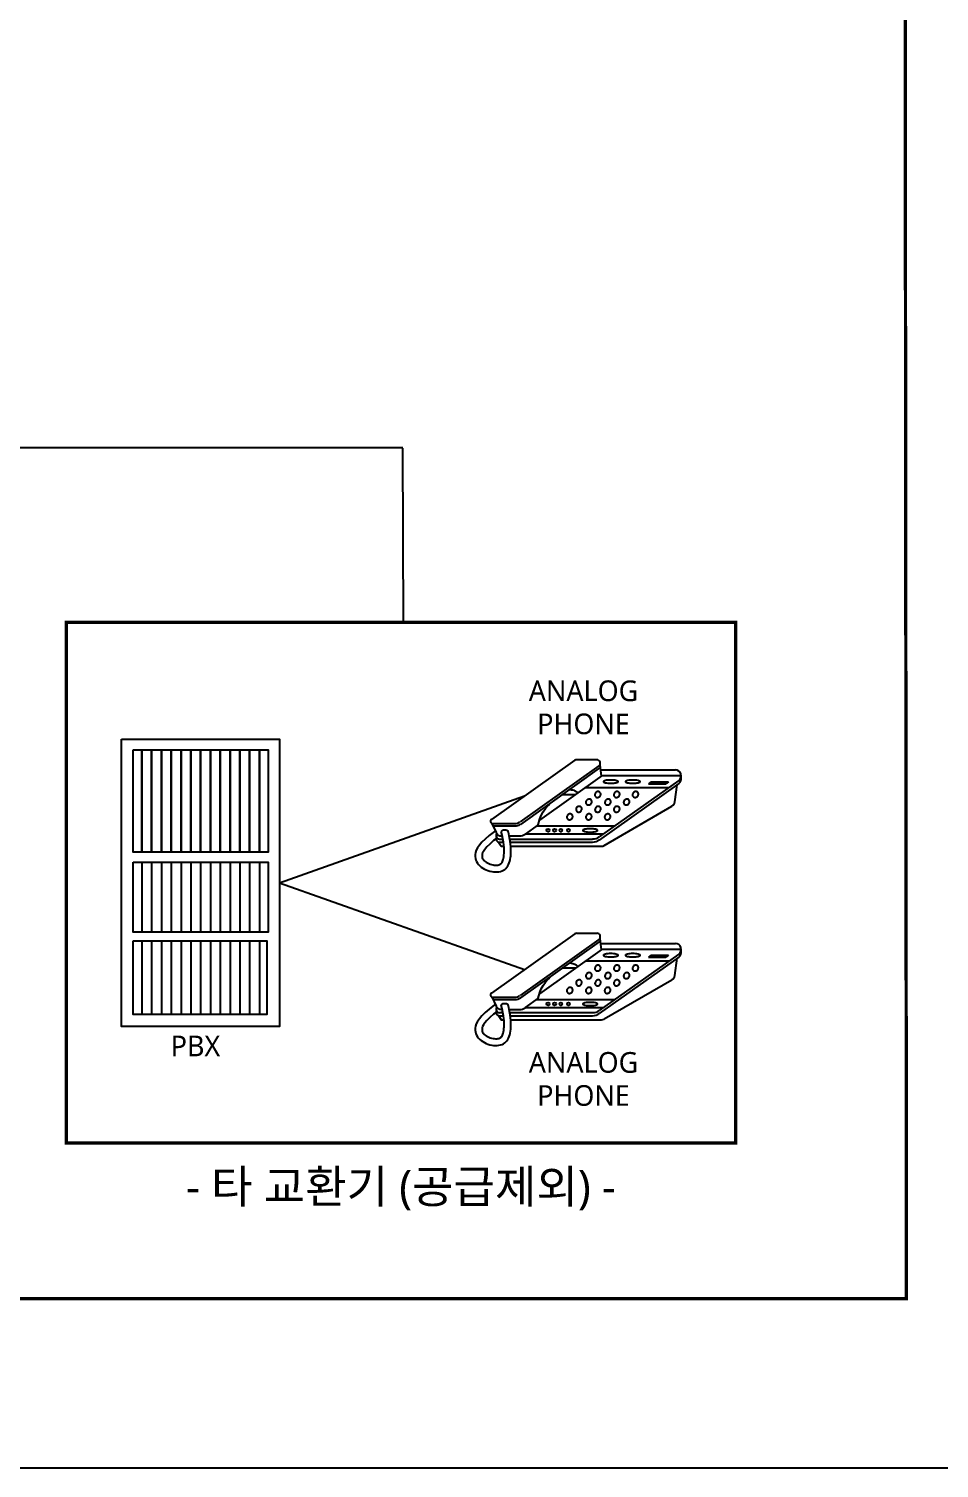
# Model space of a CAD drawing. Header units: millimetres. Extents: x 841 to 1682, y 0 to 594.
# Drawn here: x 1442.8 to 1541.6, y 252.8 to 409 of the extents above; entities that cross this region are included whole.
import ezdxf
from ezdxf.enums import TextEntityAlignment as Align

# ---------------------------------------------------------------- set-up
doc = ezdxf.new("R2010")
doc.units = ezdxf.units.MM
doc.linetypes.add('DA3', pattern=[3, 2, -1])
doc.layers.add('A', color=4, linetype='Continuous')
doc.layers.add('SOL3', color=44, linetype='Continuous')
doc.styles.add('sukwoo', font='malgun.ttf')

msp = doc.modelspace()

# ---------------------------------------------------------------- linework, layer by layer
at = {"layer": 'A'}
for p, q in [((1333.11, 363.52), (1483.42, 363.52)), ((1483.36, 363.44), (1483.44, 344.47)), ((1502.06, 329.59), (1493.03, 323.17)), ((1502.28, 329.66), (1504.46, 329.66)), ((1504.68, 328.98), (1496.13, 322.9)), ((1504.72, 328.72), (1496.17, 322.64)), ((1504.79, 329.1), (1504.92, 327.85)), ((1504.85, 328.54), (1512.99, 328.54)), ((1505.03, 327.93), (1498.22, 323.09)), ((1503.23, 326.65), (1512.29, 326.65)), ((1513.36, 327.41), (1504.72, 321.27)), ((1513.36, 327.07), (1504.72, 320.94)), ((1504.91, 327.93), (1513.62, 327.93)), ((1512.92, 325.08), (1513.17, 326.94)), ((1470.01, 316.3), (1496.61, 325.72)), ((1502.11, 325.85), (1500.69, 325.85)), ((1505.27, 320.35), (1512.61, 324.62)), ((1493.07, 322.74), (1493.54, 321.74)), ((1493.17, 322.72), (1495.54, 322.72)), ((1493.22, 322.46), (1495.59, 322.46)), ((1498.09, 322.6), (1496.68, 321.59)), ((1497.91, 322.47), (1506.33, 322.47)), ((1493.79, 320.72), (1494.08, 320.27)), ((1493.89, 321.04), (1494.26, 321.04)), ((1493.89, 320.71), (1494.32, 320.71)), ((1494.08, 320.27), (1494.38, 320.27)), ((1495.01, 321.04), (1504, 321.04)), ((1495.03, 321.39), (1496.1, 321.39)), ((1495.06, 320.71), (1504, 320.71)), ((1495.12, 320.27), (1504.95, 320.27)), ((1496.69, 321.6), (1505.1, 321.6)), ((1470.01, 316.3), (1496.61, 306.88)), ((1502.28, 310.83), (1504.46, 310.83)), ((1502.06, 310.76), (1493.03, 304.34)), ((1504.68, 310.14), (1496.13, 304.07)), ((1504.72, 309.89), (1496.17, 303.81)), ((1504.79, 310.26), (1504.92, 309.02)), ((1504.85, 309.71), (1512.99, 309.71)), ((1505.03, 309.1), (1498.22, 304.26)), ((1503.23, 307.82), (1512.29, 307.82)), ((1513.36, 308.57), (1504.72, 302.44)), ((1513.36, 308.24), (1504.72, 302.11)), ((1504.91, 309.1), (1513.62, 309.1)), ((1512.92, 306.24), (1513.17, 308.11)), ((1502.11, 307.02), (1500.69, 307.02)), ((1505.27, 301.52), (1512.61, 305.78)), ((1493.07, 303.91), (1493.54, 302.91)), ((1493.17, 303.88), (1495.54, 303.88)), ((1493.22, 303.62), (1495.59, 303.62)), ((1498.09, 303.77), (1496.68, 302.76)), ((1497.91, 303.64), (1506.33, 303.64)), ((1493.79, 301.89), (1494.08, 301.43)), ((1493.89, 302.21), (1494.26, 302.21)), ((1493.89, 301.87), (1494.32, 301.87)), ((1494.08, 301.43), (1494.38, 301.43)), ((1495.01, 302.21), (1504, 302.21)), ((1495.03, 302.55), (1496.1, 302.55)), ((1495.06, 301.87), (1504, 301.87)), ((1495.12, 301.43), (1504.95, 301.43)), ((1496.69, 302.77), (1505.1, 302.77))]:
    msp.add_line(p, q, dxfattribs=at)
at = {"layer": 'A', "color": 2}
for p, q in [((1510.36, 327.26), (1510.05, 327.04)), ((1510.05, 327.04), (1511.94, 327.04)), ((1510.36, 327.26), (1512.25, 327.26)), ((1512.25, 327.26), (1511.94, 327.04)), ((1510.36, 308.43), (1510.05, 308.21)), ((1510.05, 308.21), (1511.94, 308.21)), ((1510.36, 308.43), (1512.25, 308.43)), ((1512.25, 308.43), (1511.94, 308.21))]:
    msp.add_line(p, q, dxfattribs=at)
at = {"layer": 'A', "color": 6}
msp.add_lwpolyline([(888.9, 527.42), (1573.23, 527.42), (1573.23, 252.78), (888.9, 252.78)], close=True, dxfattribs=at)
at = {"layer": 'A'}
msp.add_lwpolyline([(1452.89, 331.89), (1470.01, 331.89), (1470.01, 300.71), (1452.89, 300.71)], close=True, dxfattribs=at)
at = {"layer": 'A', "color": 3}
for points in [[(1454.14, 330.74), (1468.78, 330.74), (1468.78, 319.63), (1454.14, 319.63)], [(1455.07, 330.74), (1455.07, 330.74), (1455.07, 319.63), (1455.07, 319.63)], [(1456.13, 330.74), (1456.13, 330.74), (1456.13, 319.63), (1456.13, 319.63)], [(1457.2, 330.74), (1457.2, 330.74), (1457.2, 319.63), (1457.2, 319.63)], [(1458.26, 330.74), (1458.26, 330.74), (1458.26, 319.63), (1458.26, 319.63)], [(1459.33, 330.74), (1459.33, 330.74), (1459.33, 319.63), (1459.33, 319.63)], [(1460.39, 330.74), (1460.39, 330.74), (1460.39, 319.63), (1460.39, 319.63)], [(1461.46, 330.74), (1461.46, 330.74), (1461.46, 319.63), (1461.46, 319.63)], [(1462.52, 330.74), (1462.52, 330.74), (1462.52, 319.63), (1462.52, 319.63)], [(1463.59, 330.74), (1463.59, 330.74), (1463.59, 319.63), (1463.59, 319.63)], [(1464.65, 330.74), (1464.65, 330.74), (1464.65, 319.63), (1464.65, 319.63)], [(1465.72, 330.74), (1465.72, 330.74), (1465.72, 319.63), (1465.72, 319.63)], [(1466.78, 330.74), (1466.78, 330.74), (1466.78, 319.63), (1466.78, 319.63)], [(1467.85, 330.74), (1467.85, 330.74), (1467.85, 319.63), (1467.85, 319.63)], [(1454.14, 318.54), (1468.78, 318.54), (1468.78, 310.95), (1454.14, 310.95)], [(1454.14, 310), (1468.64, 310), (1468.64, 302.01), (1454.14, 302.01)]]:
    msp.add_lwpolyline(points, close=True, dxfattribs=at)
at = {"layer": 'A'}
for points in [[(1501.51, 326.43), (1501.69, 326.4), (1501.84, 326.37), (1501.96, 326.33), (1502.07, 326.29), (1502.15, 326.25), (1502.23, 326.21), (1502.28, 326.16), (1502.33, 326.12), (1502.38, 326.08), (1502.39, 326.06)], [(1498.09, 322.6), (1498.26, 323.25), (1498.42, 323.61), (1498.64, 323.98), (1498.9, 324.35), (1499.2, 324.71), (1499.38, 324.93)], [(1493.36, 321.88), (1492.79, 321.44), (1492.33, 321.04), (1491.98, 320.69), (1491.71, 320.37), (1491.51, 320.08), (1491.38, 319.82), (1491.3, 319.58), (1491.27, 319.35), (1491.26, 319.14), (1491.28, 318.95), (1491.33, 318.76), (1491.4, 318.59), (1491.5, 318.43), (1491.61, 318.28), (1491.75, 318.14), (1491.9, 318.01), (1492.07, 317.9), (1492.25, 317.79), (1492.44, 317.7), (1492.64, 317.63), (1492.85, 317.57), (1493.05, 317.52), (1493.25, 317.49), (1493.45, 317.48), (1493.64, 317.48), (1493.83, 317.5), (1494, 317.54), (1494.17, 317.59), (1494.32, 317.66), (1494.46, 317.75), (1494.59, 317.86), (1494.7, 317.98), (1494.8, 318.12), (1494.88, 318.28), (1494.95, 318.45), (1495, 318.63), (1495.05, 318.82), (1495.08, 319.03), (1495.11, 319.24), (1495.13, 319.46), (1495.14, 319.69), (1495.14, 319.93), (1495.12, 320.19), (1495.09, 320.49), (1495.05, 320.82), (1494.98, 321.19), (1494.89, 321.61), (1494.82, 321.89)], [(1493.52, 321.07), (1493.26, 320.87), (1492.83, 320.5), (1492.52, 320.19), (1492.29, 319.92), (1492.15, 319.71), (1492.06, 319.54), (1492.02, 319.4), (1492, 319.28), (1492, 319.17), (1492.01, 319.08), (1492.03, 318.99), (1492.06, 318.91), (1492.11, 318.84), (1492.17, 318.76), (1492.24, 318.68), (1492.34, 318.6), (1492.46, 318.52), (1492.59, 318.45), (1492.73, 318.38), (1492.88, 318.32), (1493.03, 318.28), (1493.19, 318.24), (1493.33, 318.22), (1493.47, 318.21), (1493.6, 318.21), (1493.71, 318.22), (1493.81, 318.25), (1493.89, 318.27), (1493.96, 318.31), (1494.02, 318.35), (1494.08, 318.39), (1494.12, 318.44), (1494.17, 318.51), (1494.21, 318.59), (1494.26, 318.7), (1494.3, 318.82), (1494.33, 318.97), (1494.36, 319.13), (1494.38, 319.31), (1494.39, 319.5), (1494.4, 319.7), (1494.4, 319.91), (1494.39, 320.14), (1494.37, 320.4), (1494.32, 320.7), (1494.26, 321.05), (1494.18, 321.45), (1494.08, 321.87)], [(1501.51, 307.6), (1501.69, 307.57), (1501.84, 307.54), (1501.96, 307.5), (1502.07, 307.46), (1502.15, 307.42), (1502.23, 307.38), (1502.28, 307.33), (1502.33, 307.29), (1502.38, 307.24), (1502.39, 307.22)], [(1498.09, 303.77), (1498.26, 304.41), (1498.42, 304.78), (1498.64, 305.15), (1498.9, 305.51), (1499.2, 305.88), (1499.38, 306.09)], [(1493.36, 303.05), (1492.79, 302.6), (1492.33, 302.21), (1491.98, 301.85), (1491.71, 301.53), (1491.51, 301.24), (1491.38, 300.98), (1491.3, 300.74), (1491.27, 300.52), (1491.26, 300.31), (1491.28, 300.11), (1491.33, 299.93), (1491.4, 299.75), (1491.5, 299.59), (1491.61, 299.44), (1491.75, 299.3), (1491.9, 299.18), (1492.07, 299.06), (1492.25, 298.96), (1492.44, 298.87), (1492.64, 298.79), (1492.85, 298.73), (1493.05, 298.69), (1493.25, 298.66), (1493.45, 298.64), (1493.64, 298.64), (1493.83, 298.67), (1494, 298.7), (1494.17, 298.76), (1494.32, 298.83), (1494.46, 298.92), (1494.59, 299.03), (1494.7, 299.15), (1494.8, 299.29), (1494.88, 299.44), (1494.95, 299.61), (1495, 299.8), (1495.05, 299.99), (1495.08, 300.19), (1495.11, 300.41), (1495.13, 300.63), (1495.14, 300.85), (1495.14, 301.1), (1495.12, 301.36), (1495.09, 301.65), (1495.05, 301.98), (1494.98, 302.35), (1494.89, 302.78), (1494.82, 303.06)], [(1493.52, 302.24), (1493.26, 302.04), (1492.83, 301.67), (1492.52, 301.35), (1492.29, 301.09), (1492.15, 300.87), (1492.06, 300.7), (1492.02, 300.57), (1492, 300.45), (1492, 300.34), (1492.01, 300.24), (1492.03, 300.16), (1492.06, 300.08), (1492.11, 300), (1492.17, 299.92), (1492.24, 299.84), (1492.34, 299.76), (1492.46, 299.69), (1492.59, 299.61), (1492.73, 299.55), (1492.88, 299.49), (1493.03, 299.44), (1493.19, 299.41), (1493.33, 299.39), (1493.47, 299.38), (1493.6, 299.38), (1493.71, 299.39), (1493.81, 299.41), (1493.89, 299.44), (1493.96, 299.47), (1494.02, 299.51), (1494.08, 299.56), (1494.12, 299.61), (1494.17, 299.67), (1494.21, 299.76), (1494.26, 299.86), (1494.3, 299.99), (1494.33, 300.13), (1494.36, 300.3), (1494.38, 300.48), (1494.39, 300.67), (1494.4, 300.87), (1494.4, 301.08), (1494.39, 301.31), (1494.37, 301.57), (1494.32, 301.87), (1494.26, 302.21), (1494.18, 302.62), (1494.08, 303.03)]]:
    msp.add_lwpolyline(points, dxfattribs=at)
at = {"layer": 'A', "color": 2}
for points in [[(1505.17, 327.27, 0.277694), (1505.2, 327.22, 0.067913), (1505.4, 327.15, 0.031363), (1505.64, 327.11, 0.022673), (1505.97, 327.1, 0.022673), (1506.3, 327.11, 0.031363), (1506.53, 327.15, 0.067913), (1506.74, 327.22, 0.277694), (1506.77, 327.27, 0.277694), (1506.74, 327.32, 0.067913), (1506.53, 327.4, 0.031363), (1506.3, 327.43, 0.022673), (1505.97, 327.45, 0.022673), (1505.64, 327.43, 0.031363), (1505.4, 327.4, 0.067913), (1505.2, 327.32, 0.277694)], [(1507.56, 327.27, 0.277694), (1507.59, 327.22, 0.067913), (1507.8, 327.15, 0.031363), (1508.03, 327.11, 0.022673), (1508.36, 327.1, 0.022673), (1508.69, 327.11, 0.031363), (1508.93, 327.15, 0.067913), (1509.13, 327.22, 0.277694), (1509.16, 327.27, 0.277694), (1509.13, 327.32, 0.067913), (1508.93, 327.4, 0.031363), (1508.69, 327.43, 0.022673), (1508.36, 327.45, 0.022673), (1508.03, 327.43, 0.031363), (1507.8, 327.4, 0.067913), (1507.59, 327.32, 0.277694)], [(1503.39, 325.28, 0.088963), (1503.3, 325.18, 0.094021), (1503.27, 325.06, 0.102186), (1503.28, 324.93, 0.108818), (1503.34, 324.83, 0.108818), (1503.44, 324.76, 0.102186), (1503.56, 324.74, 0.094021), (1503.68, 324.76, 0.088963), (1503.8, 324.84, 0.088963), (1503.88, 324.94, 0.094021), (1503.91, 325.06, 0.102186), (1503.9, 325.19, 0.108818), (1503.84, 325.29, 0.108818), (1503.74, 325.36, 0.102186), (1503.62, 325.38, 0.094021), (1503.5, 325.35, 0.088963)], [(1504.35, 326.1, 0.088963), (1504.27, 326, 0.094021), (1504.23, 325.88, 0.102186), (1504.25, 325.75, 0.108818), (1504.3, 325.65, 0.108818), (1504.4, 325.58, 0.102186), (1504.52, 325.56, 0.094021), (1504.65, 325.58, 0.088963), (1504.76, 325.66, 0.088963), (1504.84, 325.76, 0.094021), (1504.88, 325.88, 0.102186), (1504.86, 326.01, 0.108818), (1504.8, 326.11, 0.108818), (1504.71, 326.18, 0.102186), (1504.59, 326.2, 0.094021), (1504.46, 326.17, 0.088963)], [(1505.45, 325.28, 0.088963), (1505.37, 325.18, 0.094021), (1505.33, 325.06, 0.102186), (1505.34, 324.93, 0.108818), (1505.4, 324.83, 0.108818), (1505.5, 324.76, 0.102186), (1505.62, 324.74, 0.094021), (1505.75, 324.76, 0.088963), (1505.86, 324.84, 0.088963), (1505.94, 324.94, 0.094021), (1505.97, 325.06, 0.102186), (1505.96, 325.19, 0.108818), (1505.9, 325.29, 0.108818), (1505.81, 325.36, 0.102186), (1505.68, 325.38, 0.094021), (1505.56, 325.35, 0.088963)], [(1506.41, 326.1, 0.088963), (1506.33, 326, 0.094021), (1506.3, 325.88, 0.102186), (1506.31, 325.75, 0.108818), (1506.37, 325.65, 0.108818), (1506.46, 325.58, 0.102186), (1506.59, 325.56, 0.094021), (1506.71, 325.58, 0.088963), (1506.82, 325.66, 0.088963), (1506.9, 325.76, 0.094021), (1506.94, 325.88, 0.102186), (1506.93, 326.01, 0.108818), (1506.87, 326.11, 0.108818), (1506.77, 326.18, 0.102186), (1506.65, 326.2, 0.094021), (1506.52, 326.17, 0.088963)], [(1507.48, 325.28, 0.088963), (1507.4, 325.18, 0.094021), (1507.37, 325.06, 0.102186), (1507.38, 324.93, 0.108818), (1507.44, 324.83, 0.108818), (1507.53, 324.76, 0.102186), (1507.66, 324.74, 0.094021), (1507.78, 324.76, 0.088963), (1507.89, 324.84, 0.088963), (1507.97, 324.94, 0.094021), (1508.01, 325.06, 0.102186), (1508, 325.19, 0.108818), (1507.94, 325.29, 0.108818), (1507.84, 325.36, 0.102186), (1507.72, 325.38, 0.094021), (1507.6, 325.35, 0.088963)], [(1508.45, 326.1, 0.088963), (1508.36, 326, 0.094021), (1508.33, 325.88, 0.102186), (1508.34, 325.75, 0.108818), (1508.4, 325.65, 0.108818), (1508.5, 325.58, 0.102186), (1508.62, 325.56, 0.094021), (1508.74, 325.58, 0.088963), (1508.86, 325.66, 0.088963), (1508.94, 325.76, 0.094021), (1508.97, 325.88, 0.102186), (1508.96, 326.01, 0.108818), (1508.9, 326.11, 0.108818), (1508.8, 326.18, 0.102186), (1508.68, 326.2, 0.094021), (1508.56, 326.17, 0.088963)], [(1501.32, 323.68, 0.088963), (1501.23, 323.57, 0.094021), (1501.2, 323.45, 0.102186), (1501.21, 323.33, 0.108818), (1501.27, 323.23, 0.108818), (1501.37, 323.16, 0.102186), (1501.49, 323.13, 0.094021), (1501.61, 323.16, 0.088963), (1501.73, 323.23, 0.088963), (1501.81, 323.34, 0.094021), (1501.84, 323.46, 0.102186), (1501.83, 323.58, 0.108818), (1501.77, 323.68, 0.108818), (1501.67, 323.75, 0.102186), (1501.55, 323.77, 0.094021), (1501.43, 323.75, 0.088963)], [(1502.31, 324.5, 0.088963), (1502.23, 324.39, 0.094021), (1502.2, 324.27, 0.102186), (1502.21, 324.15, 0.108818), (1502.27, 324.05, 0.108818), (1502.37, 323.98, 0.102186), (1502.49, 323.95, 0.094021), (1502.61, 323.98, 0.088963), (1502.72, 324.05, 0.088963), (1502.81, 324.16, 0.094021), (1502.84, 324.28, 0.102186), (1502.83, 324.4, 0.108818), (1502.77, 324.5, 0.108818), (1502.67, 324.57, 0.102186), (1502.55, 324.59, 0.094021), (1502.43, 324.57, 0.088963)], [(1503.38, 323.68, 0.088963), (1503.3, 323.57, 0.094021), (1503.26, 323.45, 0.102186), (1503.27, 323.33, 0.108818), (1503.33, 323.23, 0.108818), (1503.43, 323.16, 0.102186), (1503.55, 323.13, 0.094021), (1503.68, 323.16, 0.088963), (1503.79, 323.23, 0.088963), (1503.87, 323.34, 0.094021), (1503.91, 323.46, 0.102186), (1503.89, 323.58, 0.108818), (1503.83, 323.68, 0.108818), (1503.74, 323.75, 0.102186), (1503.62, 323.77, 0.094021), (1503.49, 323.75, 0.088963)], [(1504.38, 324.5, 0.088963), (1504.3, 324.39, 0.094021), (1504.26, 324.27, 0.102186), (1504.27, 324.15, 0.108818), (1504.33, 324.05, 0.108818), (1504.43, 323.98, 0.102186), (1504.55, 323.95, 0.094021), (1504.67, 323.98, 0.088963), (1504.79, 324.05, 0.088963), (1504.87, 324.16, 0.094021), (1504.9, 324.28, 0.102186), (1504.89, 324.4, 0.108818), (1504.83, 324.5, 0.108818), (1504.74, 324.57, 0.102186), (1504.61, 324.59, 0.094021), (1504.49, 324.57, 0.088963)], [(1505.41, 323.68, 0.088963), (1505.33, 323.57, 0.094021), (1505.3, 323.45, 0.102186), (1505.31, 323.33, 0.108818), (1505.37, 323.23, 0.108818), (1505.46, 323.16, 0.102186), (1505.59, 323.13, 0.094021), (1505.71, 323.16, 0.088963), (1505.82, 323.23, 0.088963), (1505.9, 323.34, 0.094021), (1505.94, 323.46, 0.102186), (1505.93, 323.58, 0.108818), (1505.87, 323.68, 0.108818), (1505.77, 323.75, 0.102186), (1505.65, 323.77, 0.094021), (1505.53, 323.75, 0.088963)], [(1506.41, 324.5, 0.088963), (1506.33, 324.39, 0.094021), (1506.3, 324.27, 0.102186), (1506.31, 324.15, 0.108818), (1506.37, 324.05, 0.108818), (1506.46, 323.98, 0.102186), (1506.59, 323.95, 0.094021), (1506.71, 323.98, 0.088963), (1506.82, 324.05, 0.088963), (1506.9, 324.16, 0.094021), (1506.94, 324.28, 0.102186), (1506.93, 324.4, 0.108818), (1506.87, 324.5, 0.108818), (1506.77, 324.57, 0.102186), (1506.65, 324.59, 0.094021), (1506.52, 324.57, 0.088963)], [(1502.94, 321.98, 0.277694), (1502.97, 321.93, 0.067913), (1503.17, 321.85, 0.031363), (1503.41, 321.82, 0.022673), (1503.74, 321.8, 0.022673), (1504.07, 321.82, 0.031363), (1504.3, 321.85, 0.067913), (1504.51, 321.93, 0.277694), (1504.54, 321.98, 0.277694), (1504.51, 322.03, 0.067913), (1504.3, 322.1, 0.031363), (1504.07, 322.14, 0.022673), (1503.74, 322.15, 0.022673), (1503.41, 322.14, 0.031363), (1503.17, 322.1, 0.067913), (1502.97, 322.03, 0.277694)], [(1505.17, 308.44, 0.277694), (1505.2, 308.39, 0.067913), (1505.4, 308.31, 0.031363), (1505.64, 308.28, 0.022673), (1505.97, 308.26, 0.022673), (1506.3, 308.28, 0.031363), (1506.53, 308.31, 0.067913), (1506.74, 308.39, 0.277694), (1506.77, 308.44, 0.277694), (1506.74, 308.49, 0.067913), (1506.53, 308.56, 0.031363), (1506.3, 308.6, 0.022673), (1505.97, 308.61, 0.022673), (1505.64, 308.6, 0.031363), (1505.4, 308.56, 0.067913), (1505.2, 308.49, 0.277694)], [(1507.56, 308.44, 0.277694), (1507.59, 308.39, 0.067913), (1507.8, 308.31, 0.031363), (1508.03, 308.28, 0.022673), (1508.36, 308.26, 0.022673), (1508.69, 308.28, 0.031363), (1508.93, 308.31, 0.067913), (1509.13, 308.39, 0.277694), (1509.16, 308.44, 0.277694), (1509.13, 308.49, 0.067913), (1508.93, 308.56, 0.031363), (1508.69, 308.6, 0.022673), (1508.36, 308.61, 0.022673), (1508.03, 308.6, 0.031363), (1507.8, 308.56, 0.067913), (1507.59, 308.49, 0.277694)], [(1503.39, 306.45, 0.088963), (1503.3, 306.34, 0.094021), (1503.27, 306.22, 0.102186), (1503.28, 306.1, 0.108818), (1503.34, 306, 0.108818), (1503.44, 305.93, 0.102186), (1503.56, 305.91, 0.094021), (1503.68, 305.93, 0.088963), (1503.8, 306, 0.088963), (1503.88, 306.11, 0.094021), (1503.91, 306.23, 0.102186), (1503.9, 306.35, 0.108818), (1503.84, 306.45, 0.108818), (1503.74, 306.52, 0.102186), (1503.62, 306.55, 0.094021), (1503.5, 306.52, 0.088963)], [(1504.35, 307.27, 0.088963), (1504.27, 307.16, 0.094021), (1504.23, 307.04, 0.102186), (1504.25, 306.92, 0.108818), (1504.3, 306.82, 0.108818), (1504.4, 306.75, 0.102186), (1504.52, 306.73, 0.094021), (1504.65, 306.75, 0.088963), (1504.76, 306.82, 0.088963), (1504.84, 306.93, 0.094021), (1504.88, 307.05, 0.102186), (1504.86, 307.17, 0.108818), (1504.8, 307.27, 0.108818), (1504.71, 307.34, 0.102186), (1504.59, 307.37, 0.094021), (1504.46, 307.34, 0.088963)], [(1505.45, 306.45, 0.088963), (1505.37, 306.34, 0.094021), (1505.33, 306.22, 0.102186), (1505.34, 306.1, 0.108818), (1505.4, 306, 0.108818), (1505.5, 305.93, 0.102186), (1505.62, 305.91, 0.094021), (1505.75, 305.93, 0.088963), (1505.86, 306, 0.088963), (1505.94, 306.11, 0.094021), (1505.97, 306.23, 0.102186), (1505.96, 306.35, 0.108818), (1505.9, 306.45, 0.108818), (1505.81, 306.52, 0.102186), (1505.68, 306.55, 0.094021), (1505.56, 306.52, 0.088963)], [(1506.41, 307.27, 0.088963), (1506.33, 307.16, 0.094021), (1506.3, 307.04, 0.102186), (1506.31, 306.92, 0.108818), (1506.37, 306.82, 0.108818), (1506.46, 306.75, 0.102186), (1506.59, 306.73, 0.094021), (1506.71, 306.75, 0.088963), (1506.82, 306.82, 0.088963), (1506.9, 306.93, 0.094021), (1506.94, 307.05, 0.102186), (1506.93, 307.17, 0.108818), (1506.87, 307.27, 0.108818), (1506.77, 307.34, 0.102186), (1506.65, 307.37, 0.094021), (1506.52, 307.34, 0.088963)], [(1507.48, 306.45, 0.088963), (1507.4, 306.34, 0.094021), (1507.37, 306.22, 0.102186), (1507.38, 306.1, 0.108818), (1507.44, 306, 0.108818), (1507.53, 305.93, 0.102186), (1507.66, 305.91, 0.094021), (1507.78, 305.93, 0.088963), (1507.89, 306, 0.088963), (1507.97, 306.11, 0.094021), (1508.01, 306.23, 0.102186), (1508, 306.35, 0.108818), (1507.94, 306.45, 0.108818), (1507.84, 306.52, 0.102186), (1507.72, 306.55, 0.094021), (1507.6, 306.52, 0.088963)], [(1508.45, 307.27, 0.088963), (1508.36, 307.16, 0.094021), (1508.33, 307.04, 0.102186), (1508.34, 306.92, 0.108818), (1508.4, 306.82, 0.108818), (1508.5, 306.75, 0.102186), (1508.62, 306.73, 0.094021), (1508.74, 306.75, 0.088963), (1508.86, 306.82, 0.088963), (1508.94, 306.93, 0.094021), (1508.97, 307.05, 0.102186), (1508.96, 307.17, 0.108818), (1508.9, 307.27, 0.108818), (1508.8, 307.34, 0.102186), (1508.68, 307.37, 0.094021), (1508.56, 307.34, 0.088963)], [(1501.32, 304.84, 0.088963), (1501.23, 304.74, 0.094021), (1501.2, 304.62, 0.102186), (1501.21, 304.49, 0.108818), (1501.27, 304.39, 0.108818), (1501.37, 304.32, 0.102186), (1501.49, 304.3, 0.094021), (1501.61, 304.33, 0.088963), (1501.73, 304.4, 0.088963), (1501.81, 304.5, 0.094021), (1501.84, 304.62, 0.102186), (1501.83, 304.75, 0.108818), (1501.77, 304.85, 0.108818), (1501.67, 304.92, 0.102186), (1501.55, 304.94, 0.094021), (1501.43, 304.92, 0.088963)], [(1502.31, 305.66, 0.088963), (1502.23, 305.56, 0.094021), (1502.2, 305.44, 0.102186), (1502.21, 305.31, 0.108818), (1502.27, 305.21, 0.108818), (1502.37, 305.14, 0.102186), (1502.49, 305.12, 0.094021), (1502.61, 305.15, 0.088963), (1502.72, 305.22, 0.088963), (1502.81, 305.32, 0.094021), (1502.84, 305.44, 0.102186), (1502.83, 305.57, 0.108818), (1502.77, 305.67, 0.108818), (1502.67, 305.74, 0.102186), (1502.55, 305.76, 0.094021), (1502.43, 305.74, 0.088963)], [(1503.38, 304.84, 0.088963), (1503.3, 304.74, 0.094021), (1503.26, 304.62, 0.102186), (1503.27, 304.49, 0.108818), (1503.33, 304.39, 0.108818), (1503.43, 304.32, 0.102186), (1503.55, 304.3, 0.094021), (1503.68, 304.33, 0.088963), (1503.79, 304.4, 0.088963), (1503.87, 304.5, 0.094021), (1503.91, 304.62, 0.102186), (1503.89, 304.75, 0.108818), (1503.83, 304.85, 0.108818), (1503.74, 304.92, 0.102186), (1503.62, 304.94, 0.094021), (1503.49, 304.92, 0.088963)], [(1504.38, 305.66, 0.088963), (1504.3, 305.56, 0.094021), (1504.26, 305.44, 0.102186), (1504.27, 305.31, 0.108818), (1504.33, 305.21, 0.108818), (1504.43, 305.14, 0.102186), (1504.55, 305.12, 0.094021), (1504.67, 305.15, 0.088963), (1504.79, 305.22, 0.088963), (1504.87, 305.32, 0.094021), (1504.9, 305.44, 0.102186), (1504.89, 305.57, 0.108818), (1504.83, 305.67, 0.108818), (1504.74, 305.74, 0.102186), (1504.61, 305.76, 0.094021), (1504.49, 305.74, 0.088963)], [(1505.41, 304.84, 0.088963), (1505.33, 304.74, 0.094021), (1505.3, 304.62, 0.102186), (1505.31, 304.49, 0.108818), (1505.37, 304.39, 0.108818), (1505.46, 304.32, 0.102186), (1505.59, 304.3, 0.094021), (1505.71, 304.33, 0.088963), (1505.82, 304.4, 0.088963), (1505.9, 304.5, 0.094021), (1505.94, 304.62, 0.102186), (1505.93, 304.75, 0.108818), (1505.87, 304.85, 0.108818), (1505.77, 304.92, 0.102186), (1505.65, 304.94, 0.094021), (1505.53, 304.92, 0.088963)], [(1506.41, 305.66, 0.088963), (1506.33, 305.56, 0.094021), (1506.3, 305.44, 0.102186), (1506.31, 305.31, 0.108818), (1506.37, 305.21, 0.108818), (1506.46, 305.14, 0.102186), (1506.59, 305.12, 0.094021), (1506.71, 305.15, 0.088963), (1506.82, 305.22, 0.088963), (1506.9, 305.32, 0.094021), (1506.94, 305.44, 0.102186), (1506.93, 305.57, 0.108818), (1506.87, 305.67, 0.108818), (1506.77, 305.74, 0.102186), (1506.65, 305.76, 0.094021), (1506.52, 305.74, 0.088963)], [(1502.94, 303.14, 0.277694), (1502.97, 303.1, 0.067913), (1503.17, 303.02, 0.031363), (1503.41, 302.98, 0.022673), (1503.74, 302.97, 0.022673), (1504.07, 302.98, 0.031363), (1504.3, 303.02, 0.067913), (1504.51, 303.1, 0.277694), (1504.54, 303.14, 0.277694), (1504.51, 303.19, 0.067913), (1504.3, 303.27, 0.031363), (1504.07, 303.31, 0.022673), (1503.74, 303.32, 0.022673), (1503.41, 303.31, 0.031363), (1503.17, 303.27, 0.067913), (1502.97, 303.19, 0.277694)]]:
    msp.add_lwpolyline(points, format="xyb", close=True, dxfattribs=at)
at = {"layer": 'A'}
for points in [[(1494.84, 321.83, 0.042339), (1494.84, 321.85, 0.19731), (1494.82, 321.9, 0.098942), (1494.73, 321.96, 0.056333), (1494.61, 321.99, 0.043023), (1494.46, 322.01, 0.043023), (1494.3, 321.99, 0.056333), (1494.19, 321.96, 0.098942), (1494.1, 321.9, 0.19731), (1494.08, 321.85, 0.19731)], [(1494.84, 303, 0.042339), (1494.84, 303.01, 0.19731), (1494.82, 303.07, 0.098942), (1494.73, 303.13, 0.056333), (1494.61, 303.16, 0.043023), (1494.46, 303.17, 0.043023), (1494.3, 303.16, 0.056333), (1494.19, 303.13, 0.098942), (1494.1, 303.07, 0.19731), (1494.08, 303.01, 0.19731)]]:
    msp.add_lwpolyline(points, format="xyb", dxfattribs=at)
at = {"layer": 'A', "color": 3}
for points in [[(1455.07, 318.54), (1455.07, 310.95)], [(1456.13, 318.54), (1456.13, 310.95)], [(1457.2, 318.54), (1457.2, 310.95)], [(1458.26, 318.54), (1458.26, 310.95)], [(1459.33, 318.54), (1459.33, 310.95)], [(1460.39, 318.54), (1460.39, 310.95)], [(1461.46, 318.54), (1461.46, 310.95)], [(1462.52, 318.54), (1462.52, 310.95)], [(1463.59, 318.54), (1463.59, 310.95)], [(1464.65, 318.54), (1464.65, 310.95)], [(1465.72, 318.54), (1465.72, 310.95)], [(1466.78, 318.54), (1466.78, 310.95)], [(1467.85, 318.54), (1467.85, 310.95)], [(1455.07, 310), (1455.07, 302.01)], [(1456.13, 310), (1456.13, 302.01)], [(1457.2, 310), (1457.2, 302.01)], [(1458.26, 310), (1458.26, 302.01)], [(1459.33, 310), (1459.33, 302.01)], [(1460.39, 310), (1460.39, 302.01)], [(1461.46, 310), (1461.46, 302.01)], [(1462.52, 310), (1462.52, 302.01)], [(1463.59, 310), (1463.59, 302.01)], [(1464.65, 310), (1464.65, 302.01)], [(1465.72, 310), (1465.72, 302.01)], [(1466.78, 310), (1466.78, 302.01)], [(1467.85, 310), (1467.85, 302.01)]]:
    msp.add_lwpolyline(points, dxfattribs=at)
at = {"layer": 'A', "color": 2}
for centre in [(1499.16, 322), (1499.88, 322), (1500.55, 322), (1501.39, 322), (1499.16, 303.16), (1499.88, 303.16), (1500.55, 303.16), (1501.39, 303.16)]:
    msp.add_circle(centre, 0.167, dxfattribs=at)
at = {"layer": 'A'}
for centre, radius, start, end in [((1502.28, 329.28), 0.376, 90, 125.3936), ((1504.46, 329.28), 0.376, 305.3936, 90), ((1504.5, 329.03), 0.376, 305.3936, 311.059), ((1512.99, 327.92), 0.627, 305.3936, 90), ((1512.99, 327.58), 0.627, 305.3936, 15.4721), ((1512.3, 325.16), 0.627, 300.1433, 352.2297), ((1493.17, 322.97), 0.251, 125.3936, 270), ((1494.1, 322.01), 0.627, 205.3611, 270), ((1495.54, 323.72), 1, 270, 305.3936), ((1495.59, 323.46), 1, 270, 305.3936), ((1493.89, 321.42), 0.376, 142.6657, 270), ((1493.89, 321.08), 0.376, 153.6012, 270), ((1496.1, 322.39), 1, 270, 305.3936), ((1504, 322.3), 1.25, 270, 305.3936), ((1504, 321.96), 1.25, 270, 305.3936), ((1504.95, 320.89), 0.627, 270, 300.1433), ((1502.28, 310.45), 0.376, 90, 125.3936), ((1504.46, 310.45), 0.376, 305.3936, 90), ((1504.5, 310.19), 0.376, 305.3936, 311.059), ((1512.99, 309.08), 0.627, 305.3936, 90), ((1512.99, 308.75), 0.627, 305.3936, 15.4721), ((1512.3, 306.33), 0.627, 300.1433, 352.2297), ((1493.17, 304.13), 0.251, 125.3936, 270), ((1495.54, 304.88), 1, 270, 305.3936), ((1495.59, 304.63), 1, 270, 305.3936), ((1493.89, 302.58), 0.376, 142.6657, 270), ((1493.89, 302.25), 0.376, 153.6012, 270), ((1494.1, 303.18), 0.627, 205.3611, 270), ((1496.1, 303.55), 1, 270, 305.3936), ((1504, 303.46), 1.25, 270, 305.3936), ((1504, 303.13), 1.25, 270, 305.3936), ((1504.95, 302.06), 0.627, 270, 300.1433)]:
    msp.add_arc(centre, radius, start, end, dxfattribs=at)
at = {"layer": 'SOL3', "linetype": 'DA3', "const_width": 0.358}
for points in [[(1307.54, 509.12), (1537.83, 509.12), (1538.06, 271.16), (1307.54, 271.16)], [(1519.53, 344.55), (1446.87, 344.55), (1446.87, 288.05), (1519.53, 288.05)]]:
    msp.add_lwpolyline(points, close=True, dxfattribs=at)

# ---------------------------------------------------------------- texts
at = {"layer": 'A', "style": 'sukwoo'}
for s, height, p in [('ANALOG', 2.24, (1503.01, 337.13)), ('PHONE', 2.24, (1503.01, 333.54)), ('PBX', 2.24, (1460.9, 298.6)), ('ANALOG', 2.24, (1503.01, 296.81)), ('PHONE', 2.24, (1503.01, 293.22)), ('- 타 교환기 (공급제외) -', 3.584, (1483.2, 283.34))]:
    msp.add_text(s, height=height, dxfattribs=at).set_placement(p, align=Align.MIDDLE_CENTER)

doc.saveas('drawing.dxf')
